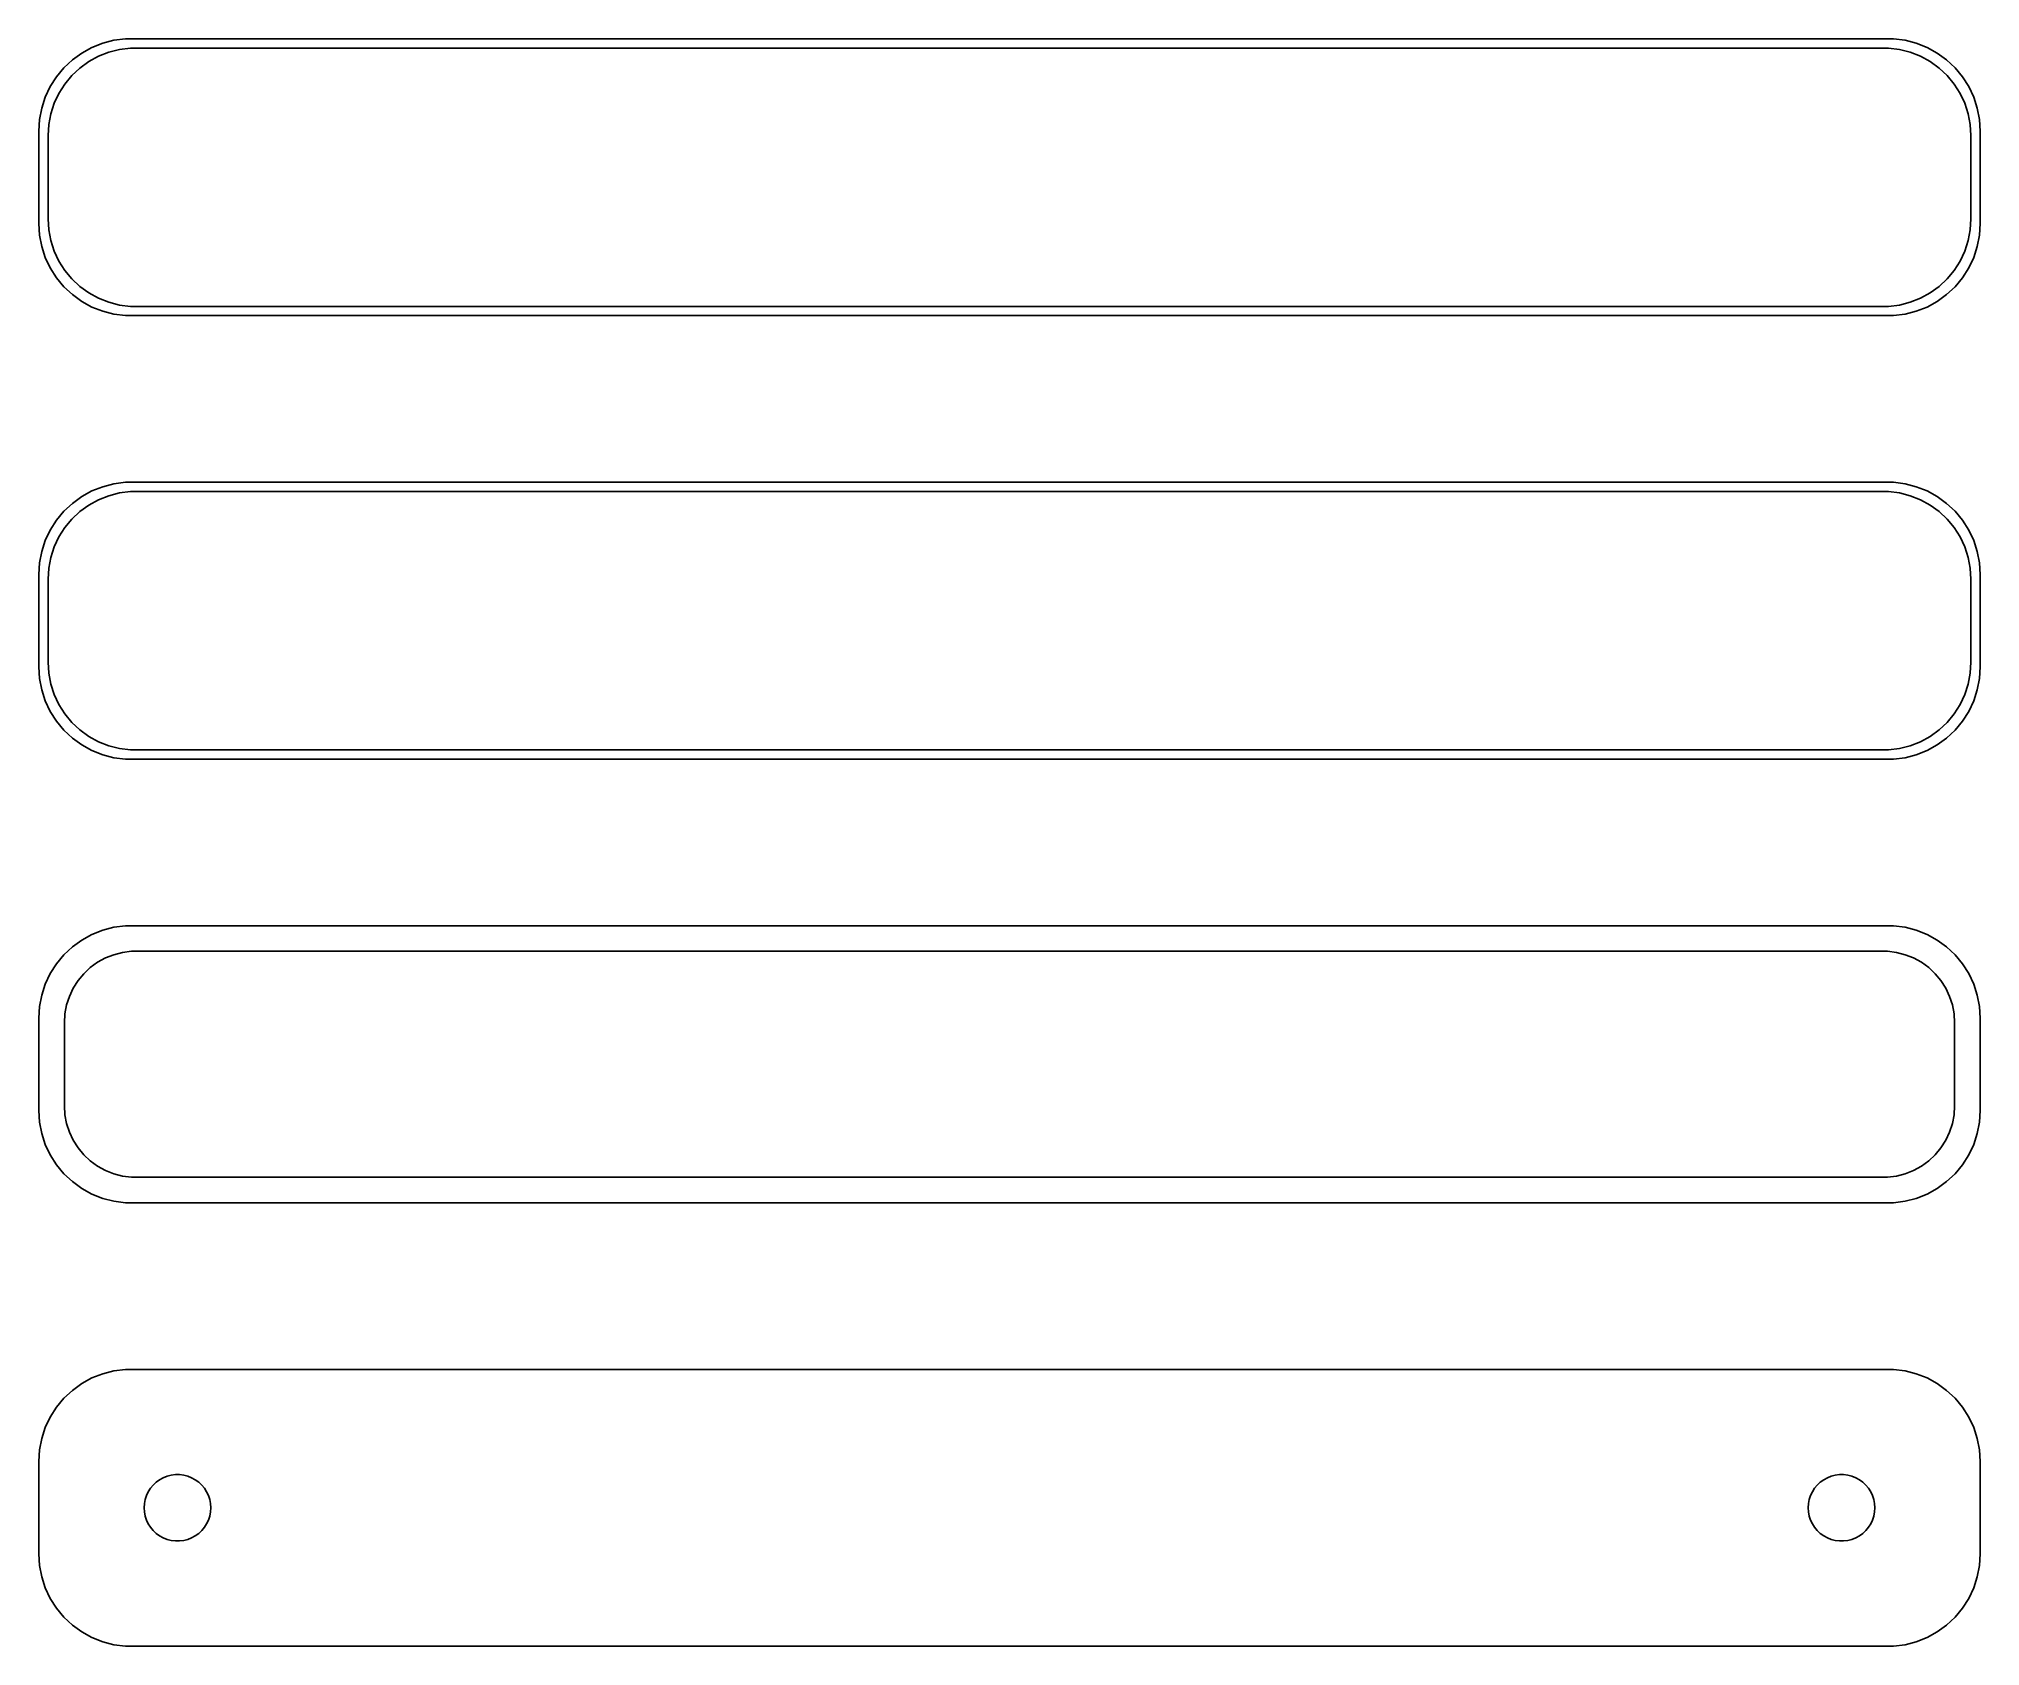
# Model space of a CAD drawing. Header units: metres. Extents: x -52 to 52, y 65 to 151.
import ezdxf

# ---------------------------------------------------------------- set-up
doc = ezdxf.new("R2010")
doc.units = ezdxf.units.M

msp = doc.modelspace()

# ---------------------------------------------------------------- linework, layer by layer
for p, q in [((-49.0451, 151.255), (-49.6289, 151.024)), ((-48.4369, 151.411), (-49.0451, 151.255)), ((-47.8139, 151.49), (-48.4369, 151.411)), ((47.8139, 151.49), (-47.8139, 151.49)), ((48.4369, 151.411), (47.8139, 151.49)), ((49.0451, 151.255), (48.4369, 151.411)), ((49.6289, 151.024), (49.0451, 151.255)), ((-50.6871, 150.353), (-51.1448, 149.923)), ((-50.1791, 150.722), (-50.6871, 150.353)), ((-50.2778, 149.91), (-49.7952, 150.261)), ((-49.6289, 151.024), (-50.1791, 150.722)), ((-49.7952, 150.261), (-49.2724, 150.548)), ((-49.2724, 150.548), (-48.7178, 150.768)), ((-48.7178, 150.768), (-48.1401, 150.916)), ((-48.1401, 150.916), (-47.5482, 150.991)), ((-47.5482, 150.991), (47.5482, 150.991)), ((47.5482, 150.991), (48.1401, 150.916)), ((48.1401, 150.916), (48.7178, 150.768)), ((48.7178, 150.768), (49.2724, 150.548)), ((49.2724, 150.548), (49.7952, 150.261)), ((50.1791, 150.722), (49.6289, 151.024)), ((49.7952, 150.261), (50.2778, 149.91)), ((50.6871, 150.353), (50.1791, 150.722)), ((51.1448, 149.923), (50.6871, 150.353)), ((-51.5451, 149.439), (-51.8815, 148.909)), ((-51.1448, 149.923), (-51.5451, 149.439)), ((-51.0928, 149.042), (-50.7126, 149.502)), ((-50.7126, 149.502), (-50.2778, 149.91)), ((50.2778, 149.91), (50.7126, 149.502)), ((50.7126, 149.502), (51.0928, 149.042)), ((51.5451, 149.439), (51.1448, 149.923)), ((51.8815, 148.909), (51.5451, 149.439)), ((-52.1489, 148.341), (-52.3429, 147.743)), ((-51.8815, 148.909), (-52.1489, 148.341)), ((-51.6664, 147.999), (-51.4124, 148.538)), ((-51.4124, 148.538), (-51.0928, 149.042)), ((51.0928, 149.042), (51.4124, 148.538)), ((51.4124, 148.538), (51.6664, 147.999)), ((52.1489, 148.341), (51.8815, 148.909)), ((52.3429, 147.743), (52.1489, 148.341)), ((-52.4606, 147.127), (-52.5, 146.5)), ((-52.3429, 147.743), (-52.4606, 147.127)), ((-51.9625, 146.845), (-51.8508, 147.431)), ((-51.8508, 147.431), (-51.6664, 147.999)), ((51.6664, 147.999), (51.8508, 147.431)), ((51.8508, 147.431), (51.9625, 146.845)), ((52.4606, 147.127), (52.3429, 147.743)), ((52.5, 146.5), (52.4606, 147.127)), ((-52.5, 146.5), (-52.5, 141.5)), ((-52, 146.25), (-51.9625, 146.845)), ((-52, 141.75), (-52, 146.25)), ((51.9625, 146.845), (52, 146.25)), ((52, 146.25), (52, 141.75)), ((52.5, 141.5), (52.5, 146.5)), ((-51.9625, 141.155), (-52, 141.75)), ((52, 141.75), (51.9625, 141.155)), ((-52.5, 141.5), (-52.4606, 140.873)), ((-52.4606, 140.873), (-52.3429, 140.257)), ((-51.8508, 140.569), (-51.9625, 141.155)), ((51.9625, 141.155), (51.8508, 140.569)), ((52.3429, 140.257), (52.4606, 140.873)), ((52.4606, 140.873), (52.5, 141.5)), ((-52.3429, 140.257), (-52.1489, 139.659)), ((-52.1489, 139.659), (-51.8815, 139.091)), ((-51.6664, 140.001), (-51.8508, 140.569)), ((-51.4124, 139.462), (-51.6664, 140.001)), ((51.6664, 140.001), (51.4124, 139.462)), ((51.8508, 140.569), (51.6664, 140.001)), ((51.8815, 139.091), (52.1489, 139.659)), ((52.1489, 139.659), (52.3429, 140.257)), ((-51.8815, 139.091), (-51.5451, 138.561)), ((-51.0928, 138.958), (-51.4124, 139.462)), ((-50.7126, 138.498), (-51.0928, 138.958)), ((51.0928, 138.958), (50.7126, 138.498)), ((51.4124, 139.462), (51.0928, 138.958)), ((51.5451, 138.561), (51.8815, 139.091)), ((-51.5451, 138.561), (-51.1448, 138.077)), ((-51.1448, 138.077), (-50.6871, 137.647)), ((-50.2778, 138.09), (-50.7126, 138.498)), ((-50.6871, 137.647), (-50.1791, 137.278)), ((-49.7952, 137.739), (-50.2778, 138.09)), ((-49.2724, 137.452), (-49.7952, 137.739)), ((49.7952, 137.739), (49.2724, 137.452)), ((50.2778, 138.09), (49.7952, 137.739)), ((50.1791, 137.278), (50.6871, 137.647)), ((50.7126, 138.498), (50.2778, 138.09)), ((50.6871, 137.647), (51.1448, 138.077)), ((51.1448, 138.077), (51.5451, 138.561)), ((-50.1791, 137.278), (-49.6289, 136.976)), ((-49.6289, 136.976), (-49.0451, 136.745)), ((-48.7178, 137.232), (-49.2724, 137.452)), ((-49.0451, 136.745), (-48.4369, 136.589)), ((-48.1401, 137.084), (-48.7178, 137.232)), ((-48.4369, 136.589), (-47.8139, 136.51)), ((-47.5482, 137.009), (-48.1401, 137.084)), ((-47.8139, 136.51), (47.8139, 136.51)), ((47.5482, 137.009), (-47.5482, 137.009)), ((48.1401, 137.084), (47.5482, 137.009)), ((47.8139, 136.51), (48.4369, 136.589)), ((48.7178, 137.232), (48.1401, 137.084)), ((48.4369, 136.589), (49.0451, 136.745)), ((49.2724, 137.452), (48.7178, 137.232)), ((49.0451, 136.745), (49.6289, 136.976)), ((49.6289, 136.976), (50.1791, 137.278)), ((-49.0451, 127.255), (-49.6289, 127.024)), ((-48.4369, 127.411), (-49.0451, 127.255)), ((-47.8139, 127.49), (-48.4369, 127.411)), ((47.8139, 127.49), (-47.8139, 127.49)), ((48.4369, 127.411), (47.8139, 127.49)), ((49.0451, 127.255), (48.4369, 127.411)), ((49.6289, 127.024), (49.0451, 127.255)), ((-50.6871, 126.353), (-51.1448, 125.923)), ((-50.1791, 126.722), (-50.6871, 126.353)), ((-50.2778, 125.91), (-49.7952, 126.261)), ((-49.6289, 127.024), (-50.1791, 126.722)), ((-49.7952, 126.261), (-49.2724, 126.548)), ((-49.2724, 126.548), (-48.7178, 126.768)), ((-48.7178, 126.768), (-48.1401, 126.916)), ((-48.1401, 126.916), (-47.5482, 126.991)), ((-47.5482, 126.991), (47.5482, 126.991)), ((47.5482, 126.991), (48.1401, 126.916)), ((48.1401, 126.916), (48.7178, 126.768)), ((48.7178, 126.768), (49.2724, 126.548)), ((49.2724, 126.548), (49.7952, 126.261)), ((50.1791, 126.722), (49.6289, 127.024)), ((49.7952, 126.261), (50.2778, 125.91)), ((50.6871, 126.353), (50.1791, 126.722)), ((51.1448, 125.923), (50.6871, 126.353)), ((-51.5451, 125.439), (-51.8815, 124.909)), ((-51.1448, 125.923), (-51.5451, 125.439)), ((-51.4124, 124.538), (-51.0928, 125.042)), ((-51.0928, 125.042), (-50.7126, 125.502)), ((-50.7126, 125.502), (-50.2778, 125.91)), ((50.2778, 125.91), (50.7126, 125.502)), ((50.7126, 125.502), (51.0928, 125.042)), ((51.0928, 125.042), (51.4124, 124.538)), ((51.5451, 125.439), (51.1448, 125.923)), ((51.8815, 124.909), (51.5451, 125.439)), ((-52.1489, 124.341), (-52.3429, 123.743)), ((-51.8815, 124.909), (-52.1489, 124.341)), ((-51.8508, 123.431), (-51.6664, 123.999)), ((-51.6664, 123.999), (-51.4124, 124.538)), ((51.4124, 124.538), (51.6664, 123.999)), ((51.6664, 123.999), (51.8508, 123.431)), ((52.1489, 124.341), (51.8815, 124.909)), ((52.3429, 123.743), (52.1489, 124.341)), ((-52.4606, 123.127), (-52.5, 122.5)), ((-52.3429, 123.743), (-52.4606, 123.127)), ((-51.9625, 122.845), (-51.8508, 123.431)), ((51.8508, 123.431), (51.9625, 122.845)), ((52.4606, 123.127), (52.3429, 123.743)), ((52.5, 122.5), (52.4606, 123.127)), ((-52.5, 122.5), (-52.5, 117.5)), ((-52, 122.25), (-51.9625, 122.845)), ((-52, 117.75), (-52, 122.25)), ((51.9625, 122.845), (52, 122.25)), ((52, 122.25), (52, 117.75)), ((52.5, 117.5), (52.5, 122.5)), ((-51.9625, 117.155), (-52, 117.75)), ((52, 117.75), (51.9625, 117.155)), ((-52.5, 117.5), (-52.4606, 116.873)), ((-52.4606, 116.873), (-52.3429, 116.257)), ((-51.8508, 116.569), (-51.9625, 117.155)), ((-51.6664, 116.001), (-51.8508, 116.569)), ((51.8508, 116.569), (51.6664, 116.001)), ((51.9625, 117.155), (51.8508, 116.569)), ((52.3429, 116.257), (52.4606, 116.873)), ((52.4606, 116.873), (52.5, 117.5)), ((-52.3429, 116.257), (-52.1489, 115.659)), ((-52.1489, 115.659), (-51.8815, 115.091)), ((-51.4124, 115.462), (-51.6664, 116.001)), ((51.6664, 116.001), (51.4124, 115.462)), ((51.8815, 115.091), (52.1489, 115.659)), ((52.1489, 115.659), (52.3429, 116.257)), ((-51.8815, 115.091), (-51.5451, 114.561)), ((-51.5451, 114.561), (-51.1448, 114.077)), ((-51.0928, 114.958), (-51.4124, 115.462)), ((-50.7126, 114.498), (-51.0928, 114.958)), ((-50.2778, 114.09), (-50.7126, 114.498)), ((50.7126, 114.498), (50.2778, 114.09)), ((51.0928, 114.958), (50.7126, 114.498)), ((51.4124, 115.462), (51.0928, 114.958)), ((51.1448, 114.077), (51.5451, 114.561)), ((51.5451, 114.561), (51.8815, 115.091)), ((-51.1448, 114.077), (-50.6871, 113.647)), ((-50.6871, 113.647), (-50.1791, 113.278)), ((-49.7952, 113.739), (-50.2778, 114.09)), ((-49.2724, 113.452), (-49.7952, 113.739)), ((-48.7178, 113.232), (-49.2724, 113.452)), ((49.2724, 113.452), (48.7178, 113.232)), ((49.7952, 113.739), (49.2724, 113.452)), ((50.2778, 114.09), (49.7952, 113.739)), ((50.1791, 113.278), (50.6871, 113.647)), ((50.6871, 113.647), (51.1448, 114.077)), ((-50.1791, 113.278), (-49.6289, 112.976)), ((-49.6289, 112.976), (-49.0451, 112.745)), ((-49.0451, 112.745), (-48.4369, 112.589)), ((-48.1401, 113.084), (-48.7178, 113.232)), ((-48.4369, 112.589), (-47.8139, 112.51)), ((-47.5482, 113.009), (-48.1401, 113.084)), ((-47.8139, 112.51), (47.8139, 112.51)), ((47.5482, 113.009), (-47.5482, 113.009)), ((48.1401, 113.084), (47.5482, 113.009)), ((47.8139, 112.51), (48.4369, 112.589)), ((48.7178, 113.232), (48.1401, 113.084)), ((48.4369, 112.589), (49.0451, 112.745)), ((49.0451, 112.745), (49.6289, 112.976)), ((49.6289, 112.976), (50.1791, 113.278)), ((-49.6289, 103.024), (-50.1791, 102.722)), ((-49.0451, 103.255), (-49.6289, 103.024)), ((-48.4369, 103.411), (-49.0451, 103.255)), ((-47.8139, 103.49), (-48.4369, 103.411)), ((47.8139, 103.49), (-47.8139, 103.49)), ((48.4369, 103.411), (47.8139, 103.49)), ((49.0451, 103.255), (48.4369, 103.411)), ((49.6289, 103.024), (49.0451, 103.255)), ((50.1791, 102.722), (49.6289, 103.024)), ((-51.1448, 101.923), (-51.5451, 101.439)), ((-50.6871, 102.353), (-51.1448, 101.923)), ((-50.1791, 102.722), (-50.6871, 102.353)), ((-48.8975, 101.751), (-48.4457, 101.93)), ((-48.4457, 101.93), (-47.9751, 102.051)), ((-47.9751, 102.051), (-47.493, 102.112)), ((-47.493, 102.112), (47.493, 102.112)), ((47.493, 102.112), (47.9751, 102.051)), ((47.9751, 102.051), (48.4457, 101.93)), ((48.4457, 101.93), (48.8975, 101.751)), ((50.6871, 102.353), (50.1791, 102.722)), ((51.1448, 101.923), (50.6871, 102.353)), ((51.5451, 101.439), (51.1448, 101.923)), ((-51.8815, 100.909), (-52.1489, 100.341)), ((-51.5451, 101.439), (-51.8815, 100.909)), ((-50.3805, 100.524), (-50.0707, 100.899)), ((-50.0707, 100.899), (-49.7165, 101.231)), ((-49.7165, 101.231), (-49.3234, 101.517)), ((-49.3234, 101.517), (-48.8975, 101.751)), ((48.8975, 101.751), (49.3234, 101.517)), ((49.3234, 101.517), (49.7165, 101.231)), ((49.7165, 101.231), (50.0707, 100.899)), ((50.0707, 100.899), (50.3805, 100.524)), ((51.8815, 100.909), (51.5451, 101.439)), ((52.1489, 100.341), (51.8815, 100.909)), ((-52.1489, 100.341), (-52.3429, 99.7434)), ((-50.8477, 99.6744), (-50.6408, 100.114)), ((-50.6408, 100.114), (-50.3805, 100.524)), ((50.3805, 100.524), (50.6408, 100.114)), ((50.6408, 100.114), (50.8477, 99.6744)), ((52.3429, 99.7434), (52.1489, 100.341)), ((-52.4606, 99.1267), (-52.5, 98.5)), ((-52.3429, 99.7434), (-52.4606, 99.1267)), ((-51.1195, 98.25), (-51.089, 98.735)), ((-51.089, 98.735), (-50.9979, 99.2123)), ((-50.9979, 99.2123), (-50.8477, 99.6744)), ((50.8477, 99.6744), (50.9979, 99.2123)), ((50.9979, 99.2123), (51.089, 98.735)), ((51.089, 98.735), (51.1195, 98.25)), ((52.4606, 99.1267), (52.3429, 99.7434)), ((52.5, 98.5), (52.4606, 99.1267)), ((-52.5, 98.5), (-52.5, 93.5)), ((-51.1195, 93.75), (-51.1195, 98.25)), ((51.1195, 98.25), (51.1195, 93.75)), ((52.5, 93.5), (52.5, 98.5)), ((-52.5, 93.5), (-52.4606, 92.8733)), ((-51.089, 93.265), (-51.1195, 93.75)), ((51.1195, 93.75), (51.089, 93.265)), ((52.4606, 92.8733), (52.5, 93.5)), ((-52.4606, 92.8733), (-52.3429, 92.2566)), ((-50.9979, 92.7877), (-51.089, 93.265)), ((-50.8477, 92.3256), (-50.9979, 92.7877)), ((50.9979, 92.7877), (50.8477, 92.3256)), ((51.089, 93.265), (50.9979, 92.7877)), ((52.3429, 92.2566), (52.4606, 92.8733)), ((-52.3429, 92.2566), (-52.1489, 91.6594)), ((-52.1489, 91.6594), (-51.8815, 91.0912)), ((-50.6408, 91.8859), (-50.8477, 92.3256)), ((-50.3805, 91.4756), (-50.6408, 91.8859)), ((-50.0707, 91.1012), (-50.3805, 91.4756)), ((50.3805, 91.4756), (50.0707, 91.1012)), ((50.6408, 91.8859), (50.3805, 91.4756)), ((50.8477, 92.3256), (50.6408, 91.8859)), ((51.8815, 91.0912), (52.1489, 91.6594)), ((52.1489, 91.6594), (52.3429, 92.2566)), ((-51.8815, 91.0912), (-51.5451, 90.5611)), ((-51.5451, 90.5611), (-51.1448, 90.0773)), ((-49.7165, 90.7685), (-50.0707, 91.1012)), ((-49.3234, 90.4829), (-49.7165, 90.7685)), ((-48.8975, 90.2488), (-49.3234, 90.4829)), ((49.3234, 90.4829), (48.8975, 90.2488)), ((49.7165, 90.7685), (49.3234, 90.4829)), ((50.0707, 91.1012), (49.7165, 90.7685)), ((51.1448, 90.0773), (51.5451, 90.5611)), ((51.5451, 90.5611), (51.8815, 91.0912)), ((-51.1448, 90.0773), (-50.6871, 89.6474)), ((-50.6871, 89.6474), (-50.1791, 89.2784)), ((-50.1791, 89.2784), (-49.6289, 88.9759)), ((-48.4457, 90.0699), (-48.8975, 90.2488)), ((-47.9751, 89.9491), (-48.4457, 90.0699)), ((-47.493, 89.8882), (-47.9751, 89.9491)), ((47.493, 89.8882), (-47.493, 89.8882)), ((47.9751, 89.9491), (47.493, 89.8882)), ((48.4457, 90.0699), (47.9751, 89.9491)), ((48.8975, 90.2488), (48.4457, 90.0699)), ((49.6289, 88.9759), (50.1791, 89.2784)), ((50.1791, 89.2784), (50.6871, 89.6474)), ((50.6871, 89.6474), (51.1448, 90.0773)), ((-49.6289, 88.9759), (-49.0451, 88.7447)), ((-49.0451, 88.7447), (-48.4369, 88.5886)), ((-48.4369, 88.5886), (-47.8139, 88.5099)), ((-47.8139, 88.5099), (47.8139, 88.5099)), ((47.8139, 88.5099), (48.4369, 88.5886)), ((48.4369, 88.5886), (49.0451, 88.7447)), ((49.0451, 88.7447), (49.6289, 88.9759)), ((-49.6289, 79.0241), (-50.1791, 78.7216)), ((-49.0451, 79.2553), (-49.6289, 79.0241)), ((-48.4369, 79.4114), (-49.0451, 79.2553)), ((-47.8139, 79.4901), (-48.4369, 79.4114)), ((47.8139, 79.4901), (-47.8139, 79.4901)), ((48.4369, 79.4114), (47.8139, 79.4901)), ((49.0451, 79.2553), (48.4369, 79.4114)), ((49.6289, 79.0241), (49.0451, 79.2553)), ((50.1791, 78.7216), (49.6289, 79.0241)), ((-51.1448, 77.9227), (-51.5451, 77.4389)), ((-50.6871, 78.3526), (-51.1448, 77.9227)), ((-50.1791, 78.7216), (-50.6871, 78.3526)), ((50.6871, 78.3526), (50.1791, 78.7216)), ((51.1448, 77.9227), (50.6871, 78.3526)), ((51.5451, 77.4389), (51.1448, 77.9227)), ((-51.8815, 76.9088), (-52.1489, 76.3406)), ((-51.5451, 77.4389), (-51.8815, 76.9088)), ((51.8815, 76.9088), (51.5451, 77.4389)), ((52.1489, 76.3406), (51.8815, 76.9088)), ((-52.3429, 75.7434), (-52.4606, 75.1267)), ((-52.1489, 76.3406), (-52.3429, 75.7434)), ((52.3429, 75.7434), (52.1489, 76.3406)), ((52.4606, 75.1267), (52.3429, 75.7434)), ((-52.4606, 75.1267), (-52.5, 74.5)), ((52.5, 74.5), (52.4606, 75.1267)), ((-52.5, 74.5), (-52.5, 69.5)), ((-46.1474, 73.3869), (-45.9645, 73.5198)), ((-45.9645, 73.5198), (-45.7664, 73.6287)), ((-45.7664, 73.6287), (-45.5562, 73.7119)), ((-45.5562, 73.7119), (-45.3373, 73.7681)), ((-45.3373, 73.7681), (-45.113, 73.7964)), ((-45.113, 73.7964), (-44.887, 73.7964)), ((-44.887, 73.7964), (-44.6627, 73.7681)), ((-44.6627, 73.7681), (-44.4438, 73.7119)), ((-44.4438, 73.7119), (-44.2336, 73.6287)), ((-44.2336, 73.6287), (-44.0355, 73.5198)), ((-44.0355, 73.5198), (-43.8526, 73.3869)), ((43.8526, 73.3869), (44.0355, 73.5198)), ((44.0355, 73.5198), (44.2336, 73.6287)), ((44.2336, 73.6287), (44.4438, 73.7119)), ((44.4438, 73.7119), (44.6627, 73.7681)), ((44.6627, 73.7681), (44.887, 73.7964)), ((44.887, 73.7964), (45.113, 73.7964)), ((45.113, 73.7964), (45.3373, 73.7681)), ((45.3373, 73.7681), (45.5562, 73.7119)), ((45.5562, 73.7119), (45.7664, 73.6287)), ((45.7664, 73.6287), (45.9645, 73.5198)), ((45.9645, 73.5198), (46.1474, 73.3869)), ((52.5, 69.5), (52.5, 74.5)), ((-46.7434, 72.4476), (-46.6736, 72.6626)), ((-46.6736, 72.6626), (-46.5773, 72.8671)), ((-46.5773, 72.8671), (-46.4562, 73.058)), ((-46.4562, 73.058), (-46.3121, 73.2322)), ((-46.3121, 73.2322), (-46.1474, 73.3869)), ((-43.8526, 73.3869), (-43.6879, 73.2322)), ((-43.6879, 73.2322), (-43.5438, 73.058)), ((-43.5438, 73.058), (-43.4226, 72.8671)), ((-43.4226, 72.8671), (-43.3264, 72.6626)), ((-43.3264, 72.6626), (-43.2565, 72.4476)), ((43.2565, 72.4476), (43.3264, 72.6626)), ((43.3264, 72.6626), (43.4226, 72.8671)), ((43.4226, 72.8671), (43.5438, 73.058)), ((43.5438, 73.058), (43.6879, 73.2322)), ((43.6879, 73.2322), (43.8526, 73.3869)), ((46.1474, 73.3869), (46.3121, 73.2322)), ((46.3121, 73.2322), (46.4562, 73.058)), ((46.4562, 73.058), (46.5773, 72.8671)), ((46.5773, 72.8671), (46.6736, 72.6626)), ((46.6736, 72.6626), (46.7434, 72.4476)), ((-46.8, 72), (-46.7858, 72.2256)), ((-46.7858, 71.7744), (-46.8, 72)), ((-46.7858, 72.2256), (-46.7434, 72.4476)), ((-46.7434, 71.5524), (-46.7858, 71.7744)), ((-46.6736, 71.3374), (-46.7434, 71.5524)), ((-43.2565, 71.5524), (-43.3264, 71.3374)), ((-43.2565, 72.4476), (-43.2142, 72.2256)), ((-43.2142, 71.7744), (-43.2565, 71.5524)), ((-43.2142, 72.2256), (-43.2, 72)), ((-43.2, 72), (-43.2142, 71.7744)), ((43.2, 72), (43.2142, 72.2256)), ((43.2142, 71.7744), (43.2, 72)), ((43.2142, 72.2256), (43.2565, 72.4476)), ((43.2565, 71.5524), (43.2142, 71.7744)), ((43.3264, 71.3374), (43.2565, 71.5524)), ((46.7434, 71.5524), (46.6736, 71.3374)), ((46.7434, 72.4476), (46.7858, 72.2256)), ((46.7858, 71.7744), (46.7434, 71.5524)), ((46.7858, 72.2256), (46.8, 72)), ((46.8, 72), (46.7858, 71.7744)), ((-46.5773, 71.1329), (-46.6736, 71.3374)), ((-46.4562, 70.942), (-46.5773, 71.1329)), ((-46.3121, 70.7678), (-46.4562, 70.942)), ((-46.1474, 70.6131), (-46.3121, 70.7678)), ((-45.9645, 70.4802), (-46.1474, 70.6131)), ((-45.7664, 70.3713), (-45.9645, 70.4802)), ((-45.5562, 70.2881), (-45.7664, 70.3713)), ((-44.2336, 70.3713), (-44.4438, 70.2881)), ((-44.0355, 70.4802), (-44.2336, 70.3713)), ((-43.8526, 70.6131), (-44.0355, 70.4802)), ((-43.6879, 70.7678), (-43.8526, 70.6131)), ((-43.5438, 70.942), (-43.6879, 70.7678)), ((-43.4226, 71.1329), (-43.5438, 70.942)), ((-43.3264, 71.3374), (-43.4226, 71.1329)), ((43.4226, 71.1329), (43.3264, 71.3374)), ((43.5438, 70.942), (43.4226, 71.1329)), ((43.6879, 70.7678), (43.5438, 70.942)), ((43.8526, 70.6131), (43.6879, 70.7678)), ((44.0355, 70.4802), (43.8526, 70.6131)), ((44.2336, 70.3713), (44.0355, 70.4802)), ((44.4438, 70.2881), (44.2336, 70.3713)), ((45.7664, 70.3713), (45.5562, 70.2881)), ((45.9645, 70.4802), (45.7664, 70.3713)), ((46.1474, 70.6131), (45.9645, 70.4802)), ((46.3121, 70.7678), (46.1474, 70.6131)), ((46.4562, 70.942), (46.3121, 70.7678)), ((46.5773, 71.1329), (46.4562, 70.942)), ((46.6736, 71.3374), (46.5773, 71.1329)), ((-52.5, 69.5), (-52.4606, 68.8733)), ((-45.3373, 70.2319), (-45.5562, 70.2881)), ((-45.113, 70.2036), (-45.3373, 70.2319)), ((-44.887, 70.2036), (-45.113, 70.2036)), ((-44.6627, 70.2319), (-44.887, 70.2036)), ((-44.4438, 70.2881), (-44.6627, 70.2319)), ((44.6627, 70.2319), (44.4438, 70.2881)), ((44.887, 70.2036), (44.6627, 70.2319)), ((45.113, 70.2036), (44.887, 70.2036)), ((45.3373, 70.2319), (45.113, 70.2036)), ((45.5562, 70.2881), (45.3373, 70.2319)), ((52.4606, 68.8733), (52.5, 69.5)), ((-52.4606, 68.8733), (-52.3429, 68.2566)), ((-52.3429, 68.2566), (-52.1489, 67.6594)), ((52.1489, 67.6594), (52.3429, 68.2566)), ((52.3429, 68.2566), (52.4606, 68.8733)), ((-52.1489, 67.6594), (-51.8815, 67.0912)), ((51.8815, 67.0912), (52.1489, 67.6594)), ((-51.8815, 67.0912), (-51.5451, 66.5611)), ((-51.5451, 66.5611), (-51.1448, 66.0773)), ((51.1448, 66.0773), (51.5451, 66.5611)), ((51.5451, 66.5611), (51.8815, 67.0912)), ((-51.1448, 66.0773), (-50.6871, 65.6474)), ((-50.6871, 65.6474), (-50.1791, 65.2784)), ((-50.1791, 65.2784), (-49.6289, 64.9759)), ((49.6289, 64.9759), (50.1791, 65.2784)), ((50.1791, 65.2784), (50.6871, 65.6474)), ((50.6871, 65.6474), (51.1448, 66.0773)), ((-49.6289, 64.9759), (-49.0451, 64.7447)), ((-49.0451, 64.7447), (-48.4369, 64.5886)), ((-48.4369, 64.5886), (-47.8139, 64.5099)), ((-47.8139, 64.5099), (47.8139, 64.5099)), ((47.8139, 64.5099), (48.4369, 64.5886)), ((48.4369, 64.5886), (49.0451, 64.7447)), ((49.0451, 64.7447), (49.6289, 64.9759))]:
    msp.add_line(p, q)

doc.saveas('drawing.dxf')
